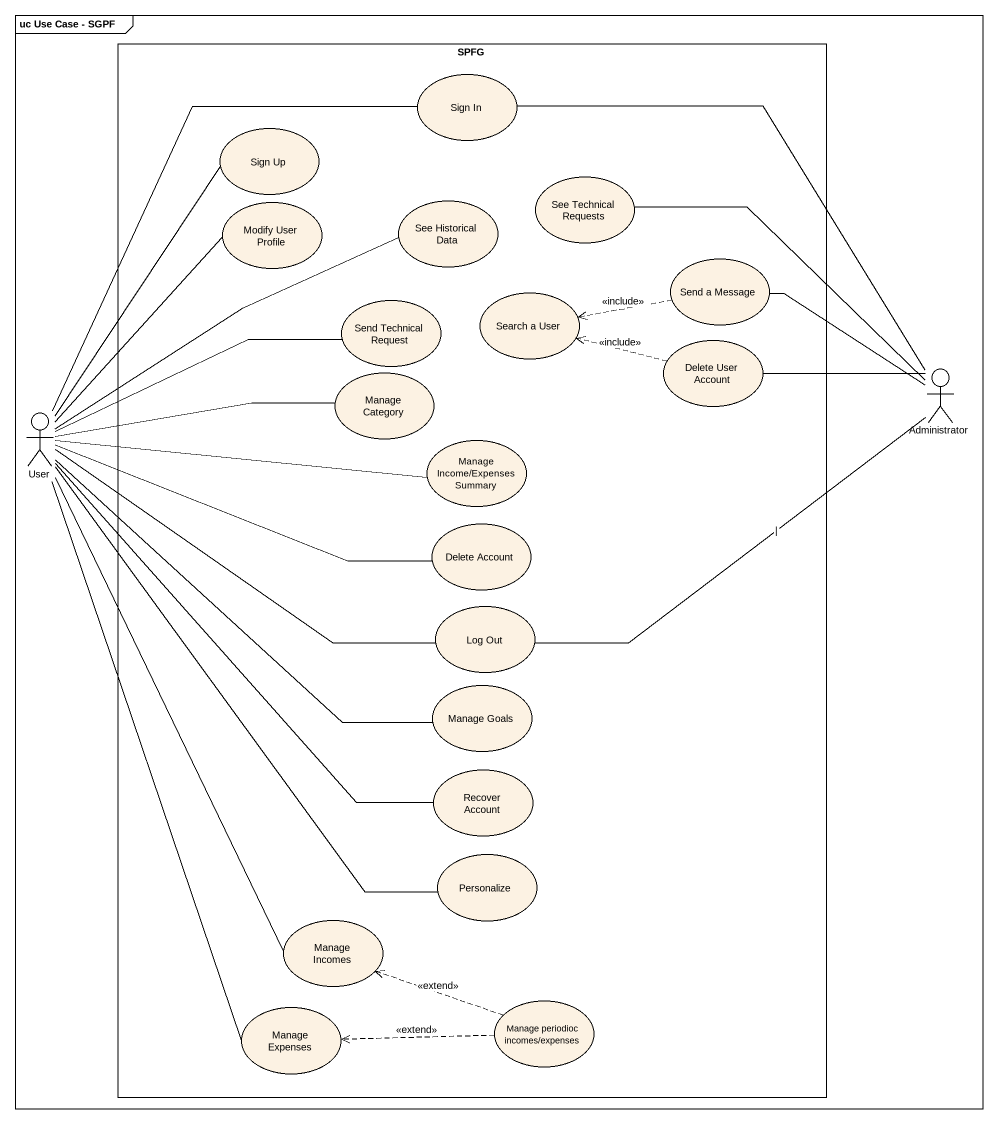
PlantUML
@startuml
mainframe uc Use Case - SGPF
rectangle SPFG {
  usecase "Sign In" as Sign_In
  usecase "Sign Up" as Sign_Up
  usecase "See Technical Requests" as See_Technical_Requests
  usecase "Modify User Profile" as Modify_User_Profile
  usecase "See Historical Data" as See_Historical_Data
  usecase "Send a Message" as Send_a_Message
  usecase "Send Technical Request" as Send_Technical_Request
  usecase "Search a User" as Search_a_User
  usecase "Delete User Account" as Delete_User_Account
  usecase "Manage Category" as Manage_Category
  usecase "Manage Income/Expenses Summary" as Manage_Income_Expenses
  usecase "Delete Account" as Delete_Account
  usecase "Log Out" as Log_Out
  usecase "Manage Goals" as Manage_Goals
  usecase "Recover Account" as Recover_Account
  usecase Personalize
  usecase "Manage Incomes" as Manage_Incomes
  usecase "Manage Expenses" as Manage_Expenses
  usecase "Manage periodioc incomes/expenses" as Manage_periodioc_incomes
}
actor Administrator
actor User
Send_a_Message .left.> Search_a_User : <<include>>
Delete_User_Account .left.> Search_a_User : <<include>>
Administrator -up- Sign_In
Administrator -left- See_Technical_Requests
Administrator -left- Send_a_Message
Administrator -left- Delete_User_Account
Administrator -left- Log_Out : |
User -up- Sign_In
User -up- Sign_Up
User -up- Modify_User_Profile
User -right- See_Historical_Data
User -right- Send_Technical_Request
User -right- Manage_Category
User -right- Manage_Income_Expenses
User -right- Delete_Account
User -right- Log_Out
User -right- Manage_Goals
User -- Recover_Account
User -- Personalize
User -- Manage_Incomes
User -- Manage_Expenses
Manage_periodioc_incomes .left.> Manage_Incomes : <<extend>>
Manage_periodioc_incomes .left.> Manage_Expenses : <<extend>>
@enduml
